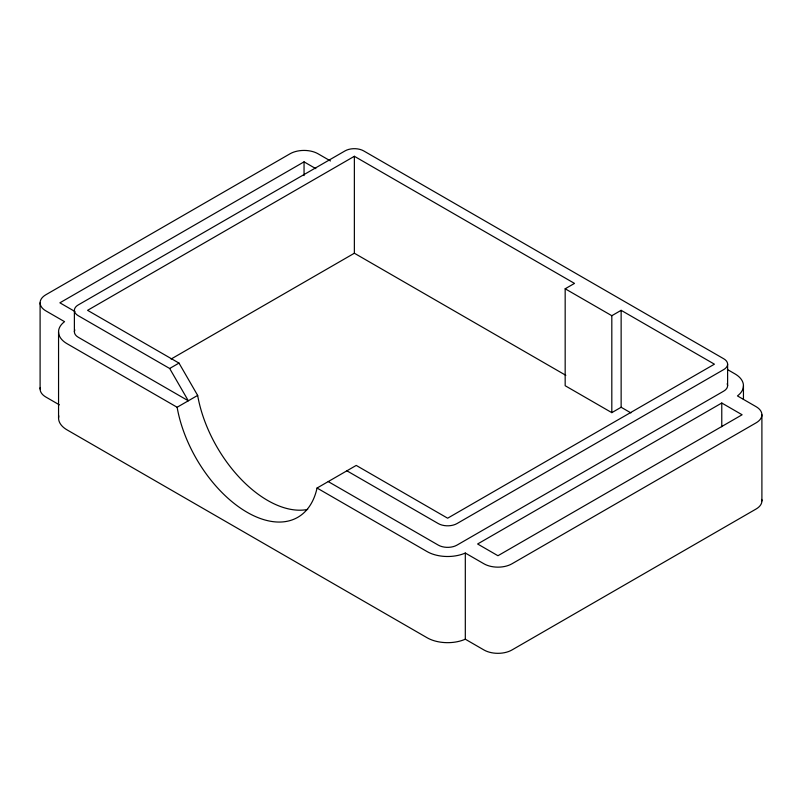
<?xml version="1.0" encoding="UTF-8"?>
<svg xmlns="http://www.w3.org/2000/svg" width="802" height="802" viewBox="0 0 802 802"><rect width="100%" height="100%" fill="white"/><g stroke="black" fill="none" stroke-linecap="round" stroke-linejoin="round"><path stroke-width="1.2" d="M315.828 168.651L304.048 161.854L59.889 302.815L74.877 311.467M630.903 412.9L621.139 407.256L611.816 412.649L565.169 385.722L565.169 288.78L574.503 283.397L354.364 156.29L87.578 310.324L178.996 363.095L197.653 395.406A101.413 58.546 60 0 0 307.687 509.43M171.087 359.045L354.364 253.231L565.831 375.326M346.895 470.804L438.313 523.586A13.193 7.619 0 0 0 456.97 523.586L723.755 369.562A13.193 7.619 0 0 0 723.755 358.785L363.687 150.906A13.193 7.619 0 0 0 345.03 150.906L78.245 304.93A13.193 7.619 0 0 0 78.245 315.707L169.663 368.479L178.996 363.095M330.474 160.951L318.033 153.773A19.789 11.428 0 0 0 290.053 153.773L45.894 294.735A19.789 11.428 0 0 0 45.894 310.895L64.551 321.662A29.022 16.752 0 0 0 67.057 343.707L177.122 407.256L197.653 395.406M565.169 288.78L611.816 315.707L621.139 310.324L714.422 364.178L447.636 518.202L356.228 465.421L317.051 488.037A101.413 58.546 60 0 1 247.086 512.277A101.413 58.546 60 0 1 177.122 407.256M721.77 403.015L477.611 543.987L497.952 555.726L742.111 414.764L721.77 403.015L721.77 426.744M727.354 369.481L734.943 373.872A29.022 16.752 0 0 1 737.449 395.917L756.106 406.684A19.789 11.428 0 0 1 756.106 422.844L511.947 563.806A19.789 11.428 0 0 1 483.967 563.806L465.31 553.039A29.022 16.752 0 0 1 427.115 551.596L317.051 488.037M328.239 481.581L438.313 545.129A13.193 7.619 0 0 0 456.97 545.129L723.755 391.105A13.193 7.619 0 0 0 727.163 383.747M59.368 404.84L45.894 397.06A19.789 11.428 0 0 1 40.27 387.486M58.807 415.847A29.022 16.752 0 0 0 67.057 429.882L427.115 637.76A29.022 16.752 0 0 0 465.31 639.204L483.967 649.981A19.789 11.428 0 0 0 511.947 649.981L756.106 509.009A19.789 11.428 0 0 0 761.73 499.445M169.663 368.479L188.32 400.799L78.245 337.251A13.193 7.619 0 0 1 74.837 329.893M761.9 414.764L761.9 500.939M743.444 385.722L743.444 399.456M727.614 364.178L727.614 385.722M621.139 310.324L621.139 407.256M611.816 315.707L611.816 412.649M465.31 553.039L465.31 639.204M354.364 156.29L354.364 253.231M304.048 161.854L304.048 175.588M74.385 310.324L74.385 331.858M58.556 331.858L58.556 418.032M40.1 302.815L40.1 388.98"/></g></svg>
